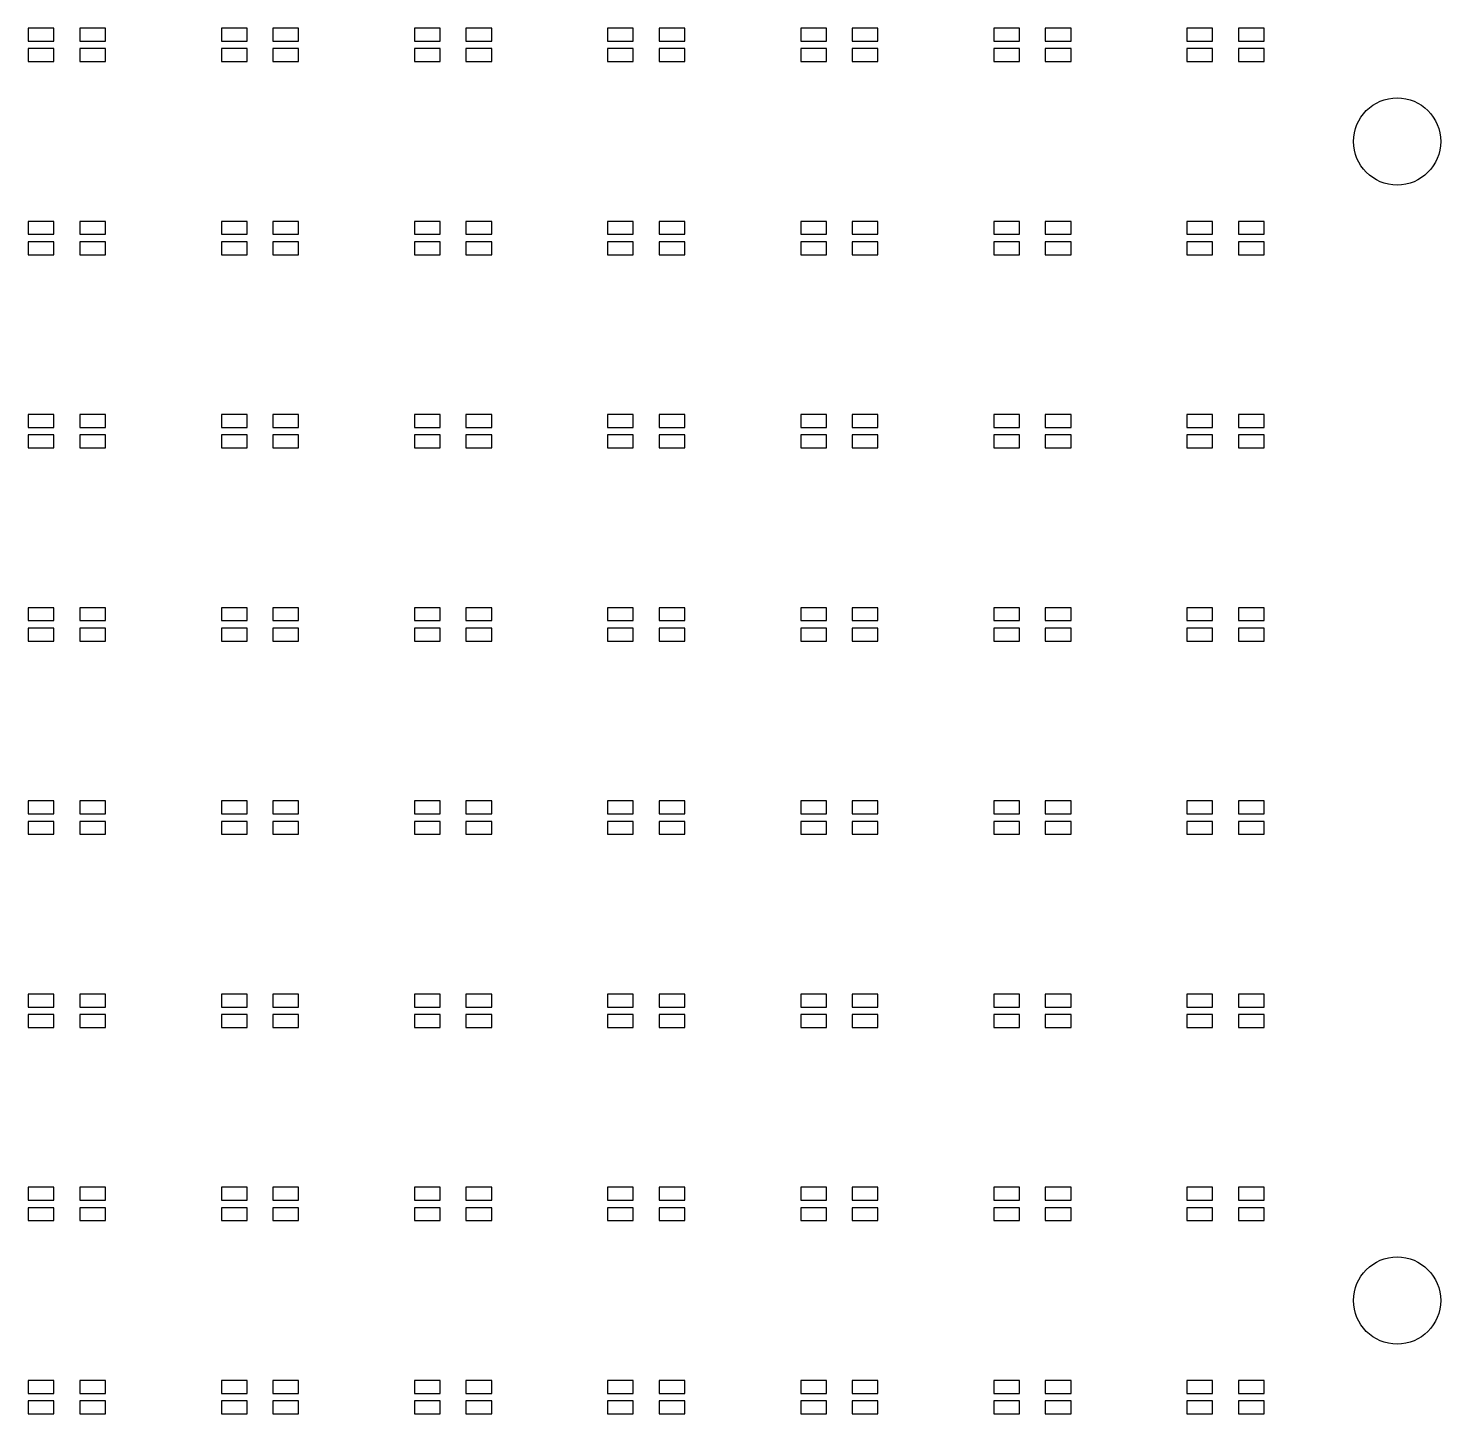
# Model space of a CAD drawing. Extents: x 68 to 209, y -167 to -99.
# Drawn here: x 143.2 to 209, y -163.8 to -99.2 of the extents above; entities that cross this region are included whole.
import ezdxf

# ---------------------------------------------------------------- set-up
doc = ezdxf.new("R2010")
doc.units = 0
doc.header["$MEASUREMENT"] = 0
doc.layers.add('BLACK', color=250, linetype='CONTINUOUS')

msp = doc.modelspace()

# ---------------------------------------------------------------- linework, layer by layer
at = {"layer": 'BLACK'}
for p, q in [((143.2, -99.225), (143.2, -99.825)), ((144.4, -99.225), (143.2, -99.225)), ((144.4, -99.825), (144.4, -99.225)), ((145.6, -99.225), (145.6, -99.825)), ((146.8, -99.225), (145.6, -99.225)), ((146.8, -99.825), (146.8, -99.225)), ((152.2, -99.225), (152.2, -99.825)), ((153.4, -99.225), (152.2, -99.225)), ((153.4, -99.825), (153.4, -99.225)), ((154.6, -99.225), (154.6, -99.825)), ((155.8, -99.225), (154.6, -99.225)), ((155.8, -99.825), (155.8, -99.225)), ((161.2, -99.225), (161.2, -99.825)), ((162.4, -99.225), (161.2, -99.225)), ((162.4, -99.825), (162.4, -99.225)), ((163.6, -99.225), (163.6, -99.825)), ((164.8, -99.225), (163.6, -99.225)), ((164.8, -99.825), (164.8, -99.225)), ((170.2, -99.225), (170.2, -99.825)), ((171.4, -99.225), (170.2, -99.225)), ((171.4, -99.825), (171.4, -99.225)), ((172.6, -99.225), (172.6, -99.825)), ((173.8, -99.225), (172.6, -99.225)), ((173.8, -99.825), (173.8, -99.225)), ((179.2, -99.225), (179.2, -99.825)), ((180.4, -99.225), (179.2, -99.225)), ((180.4, -99.825), (180.4, -99.225)), ((181.6, -99.225), (181.6, -99.825)), ((182.8, -99.225), (181.6, -99.225)), ((182.8, -99.825), (182.8, -99.225)), ((188.2, -99.225), (188.2, -99.825)), ((189.4, -99.225), (188.2, -99.225)), ((189.4, -99.825), (189.4, -99.225)), ((190.6, -99.225), (190.6, -99.825)), ((191.8, -99.225), (190.6, -99.225)), ((191.8, -99.825), (191.8, -99.225)), ((197.2, -99.225), (197.2, -99.825)), ((198.4, -99.225), (197.2, -99.225)), ((198.4, -99.825), (198.4, -99.225)), ((199.6, -99.225), (199.6, -99.825)), ((200.8, -99.225), (199.6, -99.225)), ((200.8, -99.825), (200.8, -99.225)), ((143.2, -99.825), (144.4, -99.825)), ((145.6, -99.825), (146.8, -99.825)), ((152.2, -99.825), (153.4, -99.825)), ((154.6, -99.825), (155.8, -99.825)), ((161.2, -99.825), (162.4, -99.825)), ((163.6, -99.825), (164.8, -99.825)), ((170.2, -99.825), (171.4, -99.825)), ((172.6, -99.825), (173.8, -99.825)), ((179.2, -99.825), (180.4, -99.825)), ((181.6, -99.825), (182.8, -99.825)), ((188.2, -99.825), (189.4, -99.825)), ((190.6, -99.825), (191.8, -99.825)), ((197.2, -99.825), (198.4, -99.825)), ((199.6, -99.825), (200.8, -99.825)), ((143.2, -100.175), (143.2, -100.775)), ((144.4, -100.175), (143.2, -100.175)), ((144.4, -100.775), (144.4, -100.175)), ((145.6, -100.175), (145.6, -100.775)), ((146.8, -100.175), (145.6, -100.175)), ((146.8, -100.775), (146.8, -100.175)), ((152.2, -100.175), (152.2, -100.775)), ((153.4, -100.175), (152.2, -100.175)), ((153.4, -100.775), (153.4, -100.175)), ((154.6, -100.175), (154.6, -100.775)), ((155.8, -100.175), (154.6, -100.175)), ((155.8, -100.775), (155.8, -100.175)), ((161.2, -100.175), (161.2, -100.775)), ((162.4, -100.175), (161.2, -100.175)), ((162.4, -100.775), (162.4, -100.175)), ((163.6, -100.175), (163.6, -100.775)), ((164.8, -100.175), (163.6, -100.175)), ((164.8, -100.775), (164.8, -100.175)), ((170.2, -100.175), (170.2, -100.775)), ((171.4, -100.175), (170.2, -100.175)), ((171.4, -100.775), (171.4, -100.175)), ((172.6, -100.175), (172.6, -100.775)), ((173.8, -100.175), (172.6, -100.175)), ((173.8, -100.775), (173.8, -100.175)), ((179.2, -100.175), (179.2, -100.775)), ((180.4, -100.175), (179.2, -100.175)), ((180.4, -100.775), (180.4, -100.175)), ((181.6, -100.175), (181.6, -100.775)), ((182.8, -100.175), (181.6, -100.175)), ((182.8, -100.775), (182.8, -100.175)), ((188.2, -100.175), (188.2, -100.775)), ((189.4, -100.175), (188.2, -100.175)), ((189.4, -100.775), (189.4, -100.175)), ((190.6, -100.175), (190.6, -100.775)), ((191.8, -100.175), (190.6, -100.175)), ((191.8, -100.775), (191.8, -100.175)), ((197.2, -100.175), (197.2, -100.775)), ((198.4, -100.175), (197.2, -100.175)), ((198.4, -100.775), (198.4, -100.175)), ((199.6, -100.175), (199.6, -100.775)), ((200.8, -100.175), (199.6, -100.175)), ((200.8, -100.775), (200.8, -100.175)), ((143.2, -100.775), (144.4, -100.775)), ((145.6, -100.775), (146.8, -100.775)), ((152.2, -100.775), (153.4, -100.775)), ((154.6, -100.775), (155.8, -100.775)), ((161.2, -100.775), (162.4, -100.775)), ((163.6, -100.775), (164.8, -100.775)), ((170.2, -100.775), (171.4, -100.775)), ((172.6, -100.775), (173.8, -100.775)), ((179.2, -100.775), (180.4, -100.775)), ((181.6, -100.775), (182.8, -100.775)), ((188.2, -100.775), (189.4, -100.775)), ((190.6, -100.775), (191.8, -100.775)), ((197.2, -100.775), (198.4, -100.775)), ((199.6, -100.775), (200.8, -100.775)), ((143.2, -108.225), (143.2, -108.825)), ((144.4, -108.225), (143.2, -108.225)), ((144.4, -108.825), (144.4, -108.225)), ((145.6, -108.225), (145.6, -108.825)), ((146.8, -108.225), (145.6, -108.225)), ((146.8, -108.825), (146.8, -108.225)), ((152.2, -108.225), (152.2, -108.825)), ((153.4, -108.225), (152.2, -108.225)), ((153.4, -108.825), (153.4, -108.225)), ((154.6, -108.225), (154.6, -108.825)), ((155.8, -108.225), (154.6, -108.225)), ((155.8, -108.825), (155.8, -108.225)), ((161.2, -108.225), (161.2, -108.825)), ((162.4, -108.225), (161.2, -108.225)), ((162.4, -108.825), (162.4, -108.225)), ((163.6, -108.225), (163.6, -108.825)), ((164.8, -108.225), (163.6, -108.225)), ((164.8, -108.825), (164.8, -108.225)), ((170.2, -108.225), (170.2, -108.825)), ((171.4, -108.225), (170.2, -108.225)), ((171.4, -108.825), (171.4, -108.225)), ((172.6, -108.225), (172.6, -108.825)), ((173.8, -108.225), (172.6, -108.225)), ((173.8, -108.825), (173.8, -108.225)), ((179.2, -108.225), (179.2, -108.825)), ((180.4, -108.225), (179.2, -108.225)), ((180.4, -108.825), (180.4, -108.225)), ((181.6, -108.225), (181.6, -108.825)), ((182.8, -108.225), (181.6, -108.225)), ((182.8, -108.825), (182.8, -108.225)), ((188.2, -108.225), (188.2, -108.825)), ((189.4, -108.225), (188.2, -108.225)), ((189.4, -108.825), (189.4, -108.225)), ((190.6, -108.225), (190.6, -108.825)), ((191.8, -108.225), (190.6, -108.225)), ((191.8, -108.825), (191.8, -108.225)), ((197.2, -108.225), (197.2, -108.825)), ((198.4, -108.225), (197.2, -108.225)), ((198.4, -108.825), (198.4, -108.225)), ((199.6, -108.225), (199.6, -108.825)), ((200.8, -108.225), (199.6, -108.225)), ((200.8, -108.825), (200.8, -108.225)), ((143.2, -108.825), (144.4, -108.825)), ((143.2, -109.175), (143.2, -109.775)), ((144.4, -109.175), (143.2, -109.175)), ((144.4, -109.775), (144.4, -109.175)), ((145.6, -108.825), (146.8, -108.825)), ((145.6, -109.175), (145.6, -109.775)), ((146.8, -109.175), (145.6, -109.175)), ((146.8, -109.775), (146.8, -109.175)), ((152.2, -108.825), (153.4, -108.825)), ((152.2, -109.175), (152.2, -109.775)), ((153.4, -109.175), (152.2, -109.175)), ((153.4, -109.775), (153.4, -109.175)), ((154.6, -108.825), (155.8, -108.825)), ((154.6, -109.175), (154.6, -109.775)), ((155.8, -109.175), (154.6, -109.175)), ((155.8, -109.775), (155.8, -109.175)), ((161.2, -108.825), (162.4, -108.825)), ((161.2, -109.175), (161.2, -109.775)), ((162.4, -109.175), (161.2, -109.175)), ((162.4, -109.775), (162.4, -109.175)), ((163.6, -108.825), (164.8, -108.825)), ((163.6, -109.175), (163.6, -109.775)), ((164.8, -109.175), (163.6, -109.175)), ((164.8, -109.775), (164.8, -109.175)), ((170.2, -108.825), (171.4, -108.825)), ((170.2, -109.175), (170.2, -109.775)), ((171.4, -109.175), (170.2, -109.175)), ((171.4, -109.775), (171.4, -109.175)), ((172.6, -108.825), (173.8, -108.825)), ((172.6, -109.175), (172.6, -109.775)), ((173.8, -109.175), (172.6, -109.175)), ((173.8, -109.775), (173.8, -109.175)), ((179.2, -108.825), (180.4, -108.825)), ((179.2, -109.175), (179.2, -109.775)), ((180.4, -109.175), (179.2, -109.175)), ((180.4, -109.775), (180.4, -109.175)), ((181.6, -108.825), (182.8, -108.825)), ((181.6, -109.175), (181.6, -109.775)), ((182.8, -109.175), (181.6, -109.175)), ((182.8, -109.775), (182.8, -109.175)), ((188.2, -108.825), (189.4, -108.825)), ((188.2, -109.175), (188.2, -109.775)), ((189.4, -109.175), (188.2, -109.175)), ((189.4, -109.775), (189.4, -109.175)), ((190.6, -108.825), (191.8, -108.825)), ((190.6, -109.175), (190.6, -109.775)), ((191.8, -109.175), (190.6, -109.175)), ((191.8, -109.775), (191.8, -109.175)), ((197.2, -108.825), (198.4, -108.825)), ((197.2, -109.175), (197.2, -109.775)), ((198.4, -109.175), (197.2, -109.175)), ((198.4, -109.775), (198.4, -109.175)), ((199.6, -108.825), (200.8, -108.825)), ((199.6, -109.175), (199.6, -109.775)), ((200.8, -109.175), (199.6, -109.175)), ((200.8, -109.775), (200.8, -109.175)), ((143.2, -109.775), (144.4, -109.775)), ((145.6, -109.775), (146.8, -109.775)), ((152.2, -109.775), (153.4, -109.775)), ((154.6, -109.775), (155.8, -109.775)), ((161.2, -109.775), (162.4, -109.775)), ((163.6, -109.775), (164.8, -109.775)), ((170.2, -109.775), (171.4, -109.775)), ((172.6, -109.775), (173.8, -109.775)), ((179.2, -109.775), (180.4, -109.775)), ((181.6, -109.775), (182.8, -109.775)), ((188.2, -109.775), (189.4, -109.775)), ((190.6, -109.775), (191.8, -109.775)), ((197.2, -109.775), (198.4, -109.775)), ((199.6, -109.775), (200.8, -109.775)), ((143.2, -117.225), (143.2, -117.825)), ((144.4, -117.225), (143.2, -117.225)), ((143.2, -117.825), (144.4, -117.825)), ((144.4, -117.825), (144.4, -117.225)), ((145.6, -117.225), (145.6, -117.825)), ((146.8, -117.225), (145.6, -117.225)), ((145.6, -117.825), (146.8, -117.825)), ((146.8, -117.825), (146.8, -117.225)), ((152.2, -117.225), (152.2, -117.825)), ((153.4, -117.225), (152.2, -117.225)), ((152.2, -117.825), (153.4, -117.825)), ((153.4, -117.825), (153.4, -117.225)), ((154.6, -117.225), (154.6, -117.825)), ((155.8, -117.225), (154.6, -117.225)), ((154.6, -117.825), (155.8, -117.825)), ((155.8, -117.825), (155.8, -117.225)), ((161.2, -117.225), (161.2, -117.825)), ((162.4, -117.225), (161.2, -117.225)), ((161.2, -117.825), (162.4, -117.825)), ((162.4, -117.825), (162.4, -117.225)), ((163.6, -117.225), (163.6, -117.825)), ((164.8, -117.225), (163.6, -117.225)), ((163.6, -117.825), (164.8, -117.825)), ((164.8, -117.825), (164.8, -117.225)), ((170.2, -117.225), (170.2, -117.825)), ((171.4, -117.225), (170.2, -117.225)), ((170.2, -117.825), (171.4, -117.825)), ((171.4, -117.825), (171.4, -117.225)), ((172.6, -117.225), (172.6, -117.825)), ((173.8, -117.225), (172.6, -117.225)), ((172.6, -117.825), (173.8, -117.825)), ((173.8, -117.825), (173.8, -117.225)), ((179.2, -117.225), (179.2, -117.825)), ((180.4, -117.225), (179.2, -117.225)), ((179.2, -117.825), (180.4, -117.825)), ((180.4, -117.825), (180.4, -117.225)), ((181.6, -117.225), (181.6, -117.825)), ((182.8, -117.225), (181.6, -117.225)), ((181.6, -117.825), (182.8, -117.825)), ((182.8, -117.825), (182.8, -117.225)), ((188.2, -117.225), (188.2, -117.825)), ((189.4, -117.225), (188.2, -117.225)), ((188.2, -117.825), (189.4, -117.825)), ((189.4, -117.825), (189.4, -117.225)), ((190.6, -117.225), (190.6, -117.825)), ((191.8, -117.225), (190.6, -117.225)), ((190.6, -117.825), (191.8, -117.825)), ((191.8, -117.825), (191.8, -117.225)), ((197.2, -117.225), (197.2, -117.825)), ((198.4, -117.225), (197.2, -117.225)), ((197.2, -117.825), (198.4, -117.825)), ((198.4, -117.825), (198.4, -117.225)), ((199.6, -117.225), (199.6, -117.825)), ((200.8, -117.225), (199.6, -117.225)), ((199.6, -117.825), (200.8, -117.825)), ((200.8, -117.825), (200.8, -117.225)), ((143.2, -118.175), (143.2, -118.775)), ((144.4, -118.175), (143.2, -118.175)), ((144.4, -118.775), (144.4, -118.175)), ((145.6, -118.175), (145.6, -118.775)), ((146.8, -118.175), (145.6, -118.175)), ((146.8, -118.775), (146.8, -118.175)), ((152.2, -118.175), (152.2, -118.775)), ((153.4, -118.175), (152.2, -118.175)), ((153.4, -118.775), (153.4, -118.175)), ((154.6, -118.175), (154.6, -118.775)), ((155.8, -118.175), (154.6, -118.175)), ((155.8, -118.775), (155.8, -118.175)), ((161.2, -118.175), (161.2, -118.775)), ((162.4, -118.175), (161.2, -118.175)), ((162.4, -118.775), (162.4, -118.175)), ((163.6, -118.175), (163.6, -118.775)), ((164.8, -118.175), (163.6, -118.175)), ((164.8, -118.775), (164.8, -118.175)), ((170.2, -118.175), (170.2, -118.775)), ((171.4, -118.175), (170.2, -118.175)), ((171.4, -118.775), (171.4, -118.175)), ((172.6, -118.175), (172.6, -118.775)), ((173.8, -118.175), (172.6, -118.175)), ((173.8, -118.775), (173.8, -118.175)), ((179.2, -118.175), (179.2, -118.775)), ((180.4, -118.175), (179.2, -118.175)), ((180.4, -118.775), (180.4, -118.175)), ((181.6, -118.175), (181.6, -118.775)), ((182.8, -118.175), (181.6, -118.175)), ((182.8, -118.775), (182.8, -118.175)), ((188.2, -118.175), (188.2, -118.775)), ((189.4, -118.175), (188.2, -118.175)), ((189.4, -118.775), (189.4, -118.175)), ((190.6, -118.175), (190.6, -118.775)), ((191.8, -118.175), (190.6, -118.175)), ((191.8, -118.775), (191.8, -118.175)), ((197.2, -118.175), (197.2, -118.775)), ((198.4, -118.175), (197.2, -118.175)), ((198.4, -118.775), (198.4, -118.175)), ((199.6, -118.175), (199.6, -118.775)), ((200.8, -118.175), (199.6, -118.175)), ((200.8, -118.775), (200.8, -118.175)), ((143.2, -118.775), (144.4, -118.775)), ((145.6, -118.775), (146.8, -118.775)), ((152.2, -118.775), (153.4, -118.775)), ((154.6, -118.775), (155.8, -118.775)), ((161.2, -118.775), (162.4, -118.775)), ((163.6, -118.775), (164.8, -118.775)), ((170.2, -118.775), (171.4, -118.775)), ((172.6, -118.775), (173.8, -118.775)), ((179.2, -118.775), (180.4, -118.775)), ((181.6, -118.775), (182.8, -118.775)), ((188.2, -118.775), (189.4, -118.775)), ((190.6, -118.775), (191.8, -118.775)), ((197.2, -118.775), (198.4, -118.775)), ((199.6, -118.775), (200.8, -118.775)), ((143.2, -126.225), (143.2, -126.825)), ((144.4, -126.225), (143.2, -126.225)), ((144.4, -126.825), (144.4, -126.225)), ((145.6, -126.225), (145.6, -126.825)), ((146.8, -126.225), (145.6, -126.225)), ((146.8, -126.825), (146.8, -126.225)), ((152.2, -126.225), (152.2, -126.825)), ((153.4, -126.225), (152.2, -126.225)), ((153.4, -126.825), (153.4, -126.225)), ((154.6, -126.225), (154.6, -126.825)), ((155.8, -126.225), (154.6, -126.225)), ((155.8, -126.825), (155.8, -126.225)), ((161.2, -126.225), (161.2, -126.825)), ((162.4, -126.225), (161.2, -126.225)), ((162.4, -126.825), (162.4, -126.225)), ((163.6, -126.225), (163.6, -126.825)), ((164.8, -126.225), (163.6, -126.225)), ((164.8, -126.825), (164.8, -126.225)), ((170.2, -126.225), (170.2, -126.825)), ((171.4, -126.225), (170.2, -126.225)), ((171.4, -126.825), (171.4, -126.225)), ((172.6, -126.225), (172.6, -126.825)), ((173.8, -126.225), (172.6, -126.225)), ((173.8, -126.825), (173.8, -126.225)), ((179.2, -126.225), (179.2, -126.825)), ((180.4, -126.225), (179.2, -126.225)), ((180.4, -126.825), (180.4, -126.225)), ((181.6, -126.225), (181.6, -126.825)), ((182.8, -126.225), (181.6, -126.225)), ((182.8, -126.825), (182.8, -126.225)), ((188.2, -126.225), (188.2, -126.825)), ((189.4, -126.225), (188.2, -126.225)), ((189.4, -126.825), (189.4, -126.225)), ((190.6, -126.225), (190.6, -126.825)), ((191.8, -126.225), (190.6, -126.225)), ((191.8, -126.825), (191.8, -126.225)), ((197.2, -126.225), (197.2, -126.825)), ((198.4, -126.225), (197.2, -126.225)), ((198.4, -126.825), (198.4, -126.225)), ((199.6, -126.225), (199.6, -126.825)), ((200.8, -126.225), (199.6, -126.225)), ((200.8, -126.825), (200.8, -126.225)), ((143.2, -126.825), (144.4, -126.825)), ((145.6, -126.825), (146.8, -126.825)), ((152.2, -126.825), (153.4, -126.825)), ((154.6, -126.825), (155.8, -126.825)), ((161.2, -126.825), (162.4, -126.825)), ((163.6, -126.825), (164.8, -126.825)), ((170.2, -126.825), (171.4, -126.825)), ((172.6, -126.825), (173.8, -126.825)), ((179.2, -126.825), (180.4, -126.825)), ((181.6, -126.825), (182.8, -126.825)), ((188.2, -126.825), (189.4, -126.825)), ((190.6, -126.825), (191.8, -126.825)), ((197.2, -126.825), (198.4, -126.825)), ((199.6, -126.825), (200.8, -126.825)), ((143.2, -127.175), (143.2, -127.775)), ((144.4, -127.175), (143.2, -127.175)), ((144.4, -127.775), (144.4, -127.175)), ((145.6, -127.175), (145.6, -127.775)), ((146.8, -127.175), (145.6, -127.175)), ((146.8, -127.775), (146.8, -127.175)), ((152.2, -127.175), (152.2, -127.775)), ((153.4, -127.175), (152.2, -127.175)), ((153.4, -127.775), (153.4, -127.175)), ((154.6, -127.175), (154.6, -127.775)), ((155.8, -127.175), (154.6, -127.175)), ((155.8, -127.775), (155.8, -127.175)), ((161.2, -127.175), (161.2, -127.775)), ((162.4, -127.175), (161.2, -127.175)), ((162.4, -127.775), (162.4, -127.175)), ((163.6, -127.175), (163.6, -127.775)), ((164.8, -127.175), (163.6, -127.175)), ((164.8, -127.775), (164.8, -127.175)), ((170.2, -127.175), (170.2, -127.775)), ((171.4, -127.175), (170.2, -127.175)), ((171.4, -127.775), (171.4, -127.175)), ((172.6, -127.175), (172.6, -127.775)), ((173.8, -127.175), (172.6, -127.175)), ((173.8, -127.775), (173.8, -127.175)), ((179.2, -127.175), (179.2, -127.775)), ((180.4, -127.175), (179.2, -127.175)), ((180.4, -127.775), (180.4, -127.175)), ((181.6, -127.175), (181.6, -127.775)), ((182.8, -127.175), (181.6, -127.175)), ((182.8, -127.775), (182.8, -127.175)), ((188.2, -127.175), (188.2, -127.775)), ((189.4, -127.175), (188.2, -127.175)), ((189.4, -127.775), (189.4, -127.175)), ((190.6, -127.175), (190.6, -127.775)), ((191.8, -127.175), (190.6, -127.175)), ((191.8, -127.775), (191.8, -127.175)), ((197.2, -127.175), (197.2, -127.775)), ((198.4, -127.175), (197.2, -127.175)), ((198.4, -127.775), (198.4, -127.175)), ((199.6, -127.175), (199.6, -127.775)), ((200.8, -127.175), (199.6, -127.175)), ((200.8, -127.775), (200.8, -127.175)), ((143.2, -127.775), (144.4, -127.775)), ((145.6, -127.775), (146.8, -127.775)), ((152.2, -127.775), (153.4, -127.775)), ((154.6, -127.775), (155.8, -127.775)), ((161.2, -127.775), (162.4, -127.775)), ((163.6, -127.775), (164.8, -127.775)), ((170.2, -127.775), (171.4, -127.775)), ((172.6, -127.775), (173.8, -127.775)), ((179.2, -127.775), (180.4, -127.775)), ((181.6, -127.775), (182.8, -127.775)), ((188.2, -127.775), (189.4, -127.775)), ((190.6, -127.775), (191.8, -127.775)), ((197.2, -127.775), (198.4, -127.775)), ((199.6, -127.775), (200.8, -127.775)), ((143.2, -135.225), (143.2, -135.825)), ((144.4, -135.225), (143.2, -135.225)), ((144.4, -135.825), (144.4, -135.225)), ((145.6, -135.225), (145.6, -135.825)), ((146.8, -135.225), (145.6, -135.225)), ((146.8, -135.825), (146.8, -135.225)), ((152.2, -135.225), (152.2, -135.825)), ((153.4, -135.225), (152.2, -135.225)), ((153.4, -135.825), (153.4, -135.225)), ((154.6, -135.225), (154.6, -135.825)), ((155.8, -135.225), (154.6, -135.225)), ((155.8, -135.825), (155.8, -135.225)), ((161.2, -135.225), (161.2, -135.825)), ((162.4, -135.225), (161.2, -135.225)), ((162.4, -135.825), (162.4, -135.225)), ((163.6, -135.225), (163.6, -135.825)), ((164.8, -135.225), (163.6, -135.225)), ((164.8, -135.825), (164.8, -135.225)), ((170.2, -135.225), (170.2, -135.825)), ((171.4, -135.225), (170.2, -135.225)), ((171.4, -135.825), (171.4, -135.225)), ((172.6, -135.225), (172.6, -135.825)), ((173.8, -135.225), (172.6, -135.225)), ((173.8, -135.825), (173.8, -135.225)), ((179.2, -135.225), (179.2, -135.825)), ((180.4, -135.225), (179.2, -135.225)), ((180.4, -135.825), (180.4, -135.225)), ((181.6, -135.225), (181.6, -135.825)), ((182.8, -135.225), (181.6, -135.225)), ((182.8, -135.825), (182.8, -135.225)), ((188.2, -135.225), (188.2, -135.825)), ((189.4, -135.225), (188.2, -135.225)), ((189.4, -135.825), (189.4, -135.225)), ((190.6, -135.225), (190.6, -135.825)), ((191.8, -135.225), (190.6, -135.225)), ((191.8, -135.825), (191.8, -135.225)), ((197.2, -135.225), (197.2, -135.825)), ((198.4, -135.225), (197.2, -135.225)), ((198.4, -135.825), (198.4, -135.225)), ((199.6, -135.225), (199.6, -135.825)), ((200.8, -135.225), (199.6, -135.225)), ((200.8, -135.825), (200.8, -135.225)), ((143.2, -135.825), (144.4, -135.825)), ((143.2, -136.175), (143.2, -136.775)), ((144.4, -136.175), (143.2, -136.175)), ((144.4, -136.775), (144.4, -136.175)), ((145.6, -135.825), (146.8, -135.825)), ((145.6, -136.175), (145.6, -136.775)), ((146.8, -136.175), (145.6, -136.175)), ((146.8, -136.775), (146.8, -136.175)), ((152.2, -135.825), (153.4, -135.825)), ((152.2, -136.175), (152.2, -136.775)), ((153.4, -136.175), (152.2, -136.175)), ((153.4, -136.775), (153.4, -136.175)), ((154.6, -135.825), (155.8, -135.825)), ((154.6, -136.175), (154.6, -136.775)), ((155.8, -136.175), (154.6, -136.175)), ((155.8, -136.775), (155.8, -136.175)), ((161.2, -135.825), (162.4, -135.825)), ((161.2, -136.175), (161.2, -136.775)), ((162.4, -136.175), (161.2, -136.175)), ((162.4, -136.775), (162.4, -136.175)), ((163.6, -135.825), (164.8, -135.825)), ((163.6, -136.175), (163.6, -136.775)), ((164.8, -136.175), (163.6, -136.175)), ((164.8, -136.775), (164.8, -136.175)), ((170.2, -135.825), (171.4, -135.825)), ((170.2, -136.175), (170.2, -136.775)), ((171.4, -136.175), (170.2, -136.175)), ((171.4, -136.775), (171.4, -136.175)), ((172.6, -135.825), (173.8, -135.825)), ((172.6, -136.175), (172.6, -136.775)), ((173.8, -136.175), (172.6, -136.175)), ((173.8, -136.775), (173.8, -136.175)), ((179.2, -135.825), (180.4, -135.825)), ((179.2, -136.175), (179.2, -136.775)), ((180.4, -136.175), (179.2, -136.175)), ((180.4, -136.775), (180.4, -136.175)), ((181.6, -135.825), (182.8, -135.825)), ((181.6, -136.175), (181.6, -136.775)), ((182.8, -136.175), (181.6, -136.175)), ((182.8, -136.775), (182.8, -136.175)), ((188.2, -135.825), (189.4, -135.825)), ((188.2, -136.175), (188.2, -136.775)), ((189.4, -136.175), (188.2, -136.175)), ((189.4, -136.775), (189.4, -136.175)), ((190.6, -135.825), (191.8, -135.825)), ((190.6, -136.175), (190.6, -136.775)), ((191.8, -136.175), (190.6, -136.175)), ((191.8, -136.775), (191.8, -136.175)), ((197.2, -135.825), (198.4, -135.825)), ((197.2, -136.175), (197.2, -136.775)), ((198.4, -136.175), (197.2, -136.175)), ((198.4, -136.775), (198.4, -136.175)), ((199.6, -135.825), (200.8, -135.825)), ((199.6, -136.175), (199.6, -136.775)), ((200.8, -136.175), (199.6, -136.175)), ((200.8, -136.775), (200.8, -136.175)), ((143.2, -136.775), (144.4, -136.775)), ((145.6, -136.775), (146.8, -136.775)), ((152.2, -136.775), (153.4, -136.775)), ((154.6, -136.775), (155.8, -136.775)), ((161.2, -136.775), (162.4, -136.775)), ((163.6, -136.775), (164.8, -136.775)), ((170.2, -136.775), (171.4, -136.775)), ((172.6, -136.775), (173.8, -136.775)), ((179.2, -136.775), (180.4, -136.775)), ((181.6, -136.775), (182.8, -136.775)), ((188.2, -136.775), (189.4, -136.775)), ((190.6, -136.775), (191.8, -136.775)), ((197.2, -136.775), (198.4, -136.775)), ((199.6, -136.775), (200.8, -136.775)), ((143.2, -144.225), (143.2, -144.825)), ((144.4, -144.225), (143.2, -144.225)), ((143.2, -144.825), (144.4, -144.825)), ((144.4, -144.825), (144.4, -144.225)), ((145.6, -144.225), (145.6, -144.825)), ((146.8, -144.225), (145.6, -144.225)), ((145.6, -144.825), (146.8, -144.825)), ((146.8, -144.825), (146.8, -144.225)), ((152.2, -144.225), (152.2, -144.825)), ((153.4, -144.225), (152.2, -144.225)), ((152.2, -144.825), (153.4, -144.825)), ((153.4, -144.825), (153.4, -144.225)), ((154.6, -144.225), (154.6, -144.825)), ((155.8, -144.225), (154.6, -144.225)), ((154.6, -144.825), (155.8, -144.825)), ((155.8, -144.825), (155.8, -144.225)), ((161.2, -144.225), (161.2, -144.825)), ((162.4, -144.225), (161.2, -144.225)), ((161.2, -144.825), (162.4, -144.825)), ((162.4, -144.825), (162.4, -144.225)), ((163.6, -144.225), (163.6, -144.825)), ((164.8, -144.225), (163.6, -144.225)), ((163.6, -144.825), (164.8, -144.825)), ((164.8, -144.825), (164.8, -144.225)), ((170.2, -144.225), (170.2, -144.825)), ((171.4, -144.225), (170.2, -144.225)), ((170.2, -144.825), (171.4, -144.825)), ((171.4, -144.825), (171.4, -144.225)), ((172.6, -144.225), (172.6, -144.825)), ((173.8, -144.225), (172.6, -144.225)), ((172.6, -144.825), (173.8, -144.825)), ((173.8, -144.825), (173.8, -144.225)), ((179.2, -144.225), (179.2, -144.825)), ((180.4, -144.225), (179.2, -144.225)), ((179.2, -144.825), (180.4, -144.825)), ((180.4, -144.825), (180.4, -144.225)), ((181.6, -144.225), (181.6, -144.825)), ((182.8, -144.225), (181.6, -144.225)), ((181.6, -144.825), (182.8, -144.825)), ((182.8, -144.825), (182.8, -144.225)), ((188.2, -144.225), (188.2, -144.825)), ((189.4, -144.225), (188.2, -144.225)), ((188.2, -144.825), (189.4, -144.825)), ((189.4, -144.825), (189.4, -144.225)), ((190.6, -144.225), (190.6, -144.825)), ((191.8, -144.225), (190.6, -144.225)), ((190.6, -144.825), (191.8, -144.825)), ((191.8, -144.825), (191.8, -144.225)), ((197.2, -144.225), (197.2, -144.825)), ((198.4, -144.225), (197.2, -144.225)), ((197.2, -144.825), (198.4, -144.825)), ((198.4, -144.825), (198.4, -144.225)), ((199.6, -144.225), (199.6, -144.825)), ((200.8, -144.225), (199.6, -144.225)), ((199.6, -144.825), (200.8, -144.825)), ((200.8, -144.825), (200.8, -144.225)), ((143.2, -145.175), (143.2, -145.775)), ((144.4, -145.175), (143.2, -145.175)), ((144.4, -145.775), (144.4, -145.175)), ((145.6, -145.175), (145.6, -145.775)), ((146.8, -145.175), (145.6, -145.175)), ((146.8, -145.775), (146.8, -145.175)), ((152.2, -145.175), (152.2, -145.775)), ((153.4, -145.175), (152.2, -145.175)), ((153.4, -145.775), (153.4, -145.175)), ((154.6, -145.175), (154.6, -145.775)), ((155.8, -145.175), (154.6, -145.175)), ((155.8, -145.775), (155.8, -145.175)), ((161.2, -145.175), (161.2, -145.775)), ((162.4, -145.175), (161.2, -145.175)), ((162.4, -145.775), (162.4, -145.175)), ((163.6, -145.175), (163.6, -145.775)), ((164.8, -145.175), (163.6, -145.175)), ((164.8, -145.775), (164.8, -145.175)), ((170.2, -145.175), (170.2, -145.775)), ((171.4, -145.175), (170.2, -145.175)), ((171.4, -145.775), (171.4, -145.175)), ((172.6, -145.175), (172.6, -145.775)), ((173.8, -145.175), (172.6, -145.175)), ((173.8, -145.775), (173.8, -145.175)), ((179.2, -145.175), (179.2, -145.775)), ((180.4, -145.175), (179.2, -145.175)), ((180.4, -145.775), (180.4, -145.175)), ((181.6, -145.175), (181.6, -145.775)), ((182.8, -145.175), (181.6, -145.175)), ((182.8, -145.775), (182.8, -145.175)), ((188.2, -145.175), (188.2, -145.775)), ((189.4, -145.175), (188.2, -145.175)), ((189.4, -145.775), (189.4, -145.175)), ((190.6, -145.175), (190.6, -145.775)), ((191.8, -145.175), (190.6, -145.175)), ((191.8, -145.775), (191.8, -145.175)), ((197.2, -145.175), (197.2, -145.775)), ((198.4, -145.175), (197.2, -145.175)), ((198.4, -145.775), (198.4, -145.175)), ((199.6, -145.175), (199.6, -145.775)), ((200.8, -145.175), (199.6, -145.175)), ((200.8, -145.775), (200.8, -145.175)), ((143.2, -145.775), (144.4, -145.775)), ((145.6, -145.775), (146.8, -145.775)), ((152.2, -145.775), (153.4, -145.775)), ((154.6, -145.775), (155.8, -145.775)), ((161.2, -145.775), (162.4, -145.775)), ((163.6, -145.775), (164.8, -145.775)), ((170.2, -145.775), (171.4, -145.775)), ((172.6, -145.775), (173.8, -145.775)), ((179.2, -145.775), (180.4, -145.775)), ((181.6, -145.775), (182.8, -145.775)), ((188.2, -145.775), (189.4, -145.775)), ((190.6, -145.775), (191.8, -145.775)), ((197.2, -145.775), (198.4, -145.775)), ((199.6, -145.775), (200.8, -145.775)), ((143.2, -153.225), (143.2, -153.825)), ((144.4, -153.225), (143.2, -153.225)), ((144.4, -153.825), (144.4, -153.225)), ((145.6, -153.225), (145.6, -153.825)), ((146.8, -153.225), (145.6, -153.225)), ((146.8, -153.825), (146.8, -153.225)), ((152.2, -153.225), (152.2, -153.825)), ((153.4, -153.225), (152.2, -153.225)), ((153.4, -153.825), (153.4, -153.225)), ((154.6, -153.225), (154.6, -153.825)), ((155.8, -153.225), (154.6, -153.225)), ((155.8, -153.825), (155.8, -153.225)), ((161.2, -153.225), (161.2, -153.825)), ((162.4, -153.225), (161.2, -153.225)), ((162.4, -153.825), (162.4, -153.225)), ((163.6, -153.225), (163.6, -153.825)), ((164.8, -153.225), (163.6, -153.225)), ((164.8, -153.825), (164.8, -153.225)), ((170.2, -153.225), (170.2, -153.825)), ((171.4, -153.225), (170.2, -153.225)), ((171.4, -153.825), (171.4, -153.225)), ((172.6, -153.225), (172.6, -153.825)), ((173.8, -153.225), (172.6, -153.225)), ((173.8, -153.825), (173.8, -153.225)), ((179.2, -153.225), (179.2, -153.825)), ((180.4, -153.225), (179.2, -153.225)), ((180.4, -153.825), (180.4, -153.225)), ((181.6, -153.225), (181.6, -153.825)), ((182.8, -153.225), (181.6, -153.225)), ((182.8, -153.825), (182.8, -153.225)), ((188.2, -153.225), (188.2, -153.825)), ((189.4, -153.225), (188.2, -153.225)), ((189.4, -153.825), (189.4, -153.225)), ((190.6, -153.225), (190.6, -153.825)), ((191.8, -153.225), (190.6, -153.225)), ((191.8, -153.825), (191.8, -153.225)), ((197.2, -153.225), (197.2, -153.825)), ((198.4, -153.225), (197.2, -153.225)), ((198.4, -153.825), (198.4, -153.225)), ((199.6, -153.225), (199.6, -153.825)), ((200.8, -153.225), (199.6, -153.225)), ((200.8, -153.825), (200.8, -153.225)), ((143.2, -153.825), (144.4, -153.825)), ((145.6, -153.825), (146.8, -153.825)), ((152.2, -153.825), (153.4, -153.825)), ((154.6, -153.825), (155.8, -153.825)), ((161.2, -153.825), (162.4, -153.825)), ((163.6, -153.825), (164.8, -153.825)), ((170.2, -153.825), (171.4, -153.825)), ((172.6, -153.825), (173.8, -153.825)), ((179.2, -153.825), (180.4, -153.825)), ((181.6, -153.825), (182.8, -153.825)), ((188.2, -153.825), (189.4, -153.825)), ((190.6, -153.825), (191.8, -153.825)), ((197.2, -153.825), (198.4, -153.825)), ((199.6, -153.825), (200.8, -153.825)), ((143.2, -154.175), (143.2, -154.775)), ((144.4, -154.175), (143.2, -154.175)), ((144.4, -154.775), (144.4, -154.175)), ((145.6, -154.175), (145.6, -154.775)), ((146.8, -154.175), (145.6, -154.175)), ((146.8, -154.775), (146.8, -154.175)), ((152.2, -154.175), (152.2, -154.775)), ((153.4, -154.175), (152.2, -154.175)), ((153.4, -154.775), (153.4, -154.175)), ((154.6, -154.175), (154.6, -154.775)), ((155.8, -154.175), (154.6, -154.175)), ((155.8, -154.775), (155.8, -154.175)), ((161.2, -154.175), (161.2, -154.775)), ((162.4, -154.175), (161.2, -154.175)), ((162.4, -154.775), (162.4, -154.175)), ((163.6, -154.175), (163.6, -154.775)), ((164.8, -154.175), (163.6, -154.175)), ((164.8, -154.775), (164.8, -154.175)), ((170.2, -154.175), (170.2, -154.775)), ((171.4, -154.175), (170.2, -154.175)), ((171.4, -154.775), (171.4, -154.175)), ((172.6, -154.175), (172.6, -154.775)), ((173.8, -154.175), (172.6, -154.175)), ((173.8, -154.775), (173.8, -154.175)), ((179.2, -154.175), (179.2, -154.775)), ((180.4, -154.175), (179.2, -154.175)), ((180.4, -154.775), (180.4, -154.175)), ((181.6, -154.175), (181.6, -154.775)), ((182.8, -154.175), (181.6, -154.175)), ((182.8, -154.775), (182.8, -154.175)), ((188.2, -154.175), (188.2, -154.775)), ((189.4, -154.175), (188.2, -154.175)), ((189.4, -154.775), (189.4, -154.175)), ((190.6, -154.175), (190.6, -154.775)), ((191.8, -154.175), (190.6, -154.175)), ((191.8, -154.775), (191.8, -154.175)), ((197.2, -154.175), (197.2, -154.775)), ((198.4, -154.175), (197.2, -154.175)), ((198.4, -154.775), (198.4, -154.175)), ((199.6, -154.175), (199.6, -154.775)), ((200.8, -154.175), (199.6, -154.175)), ((200.8, -154.775), (200.8, -154.175)), ((143.2, -154.775), (144.4, -154.775)), ((145.6, -154.775), (146.8, -154.775)), ((152.2, -154.775), (153.4, -154.775)), ((154.6, -154.775), (155.8, -154.775)), ((161.2, -154.775), (162.4, -154.775)), ((163.6, -154.775), (164.8, -154.775)), ((170.2, -154.775), (171.4, -154.775)), ((172.6, -154.775), (173.8, -154.775)), ((179.2, -154.775), (180.4, -154.775)), ((181.6, -154.775), (182.8, -154.775)), ((188.2, -154.775), (189.4, -154.775)), ((190.6, -154.775), (191.8, -154.775)), ((197.2, -154.775), (198.4, -154.775)), ((199.6, -154.775), (200.8, -154.775)), ((143.2, -162.225), (143.2, -162.825)), ((144.4, -162.225), (143.2, -162.225)), ((144.4, -162.825), (144.4, -162.225)), ((145.6, -162.225), (145.6, -162.825)), ((146.8, -162.225), (145.6, -162.225)), ((146.8, -162.825), (146.8, -162.225)), ((152.2, -162.225), (152.2, -162.825)), ((153.4, -162.225), (152.2, -162.225)), ((153.4, -162.825), (153.4, -162.225)), ((154.6, -162.225), (154.6, -162.825)), ((155.8, -162.225), (154.6, -162.225)), ((155.8, -162.825), (155.8, -162.225)), ((161.2, -162.225), (161.2, -162.825)), ((162.4, -162.225), (161.2, -162.225)), ((162.4, -162.825), (162.4, -162.225)), ((163.6, -162.225), (163.6, -162.825)), ((164.8, -162.225), (163.6, -162.225)), ((164.8, -162.825), (164.8, -162.225)), ((170.2, -162.225), (170.2, -162.825)), ((171.4, -162.225), (170.2, -162.225)), ((171.4, -162.825), (171.4, -162.225)), ((172.6, -162.225), (172.6, -162.825)), ((173.8, -162.225), (172.6, -162.225)), ((173.8, -162.825), (173.8, -162.225)), ((179.2, -162.225), (179.2, -162.825)), ((180.4, -162.225), (179.2, -162.225)), ((180.4, -162.825), (180.4, -162.225)), ((181.6, -162.225), (181.6, -162.825)), ((182.8, -162.225), (181.6, -162.225)), ((182.8, -162.825), (182.8, -162.225)), ((188.2, -162.225), (188.2, -162.825)), ((189.4, -162.225), (188.2, -162.225)), ((189.4, -162.825), (189.4, -162.225)), ((190.6, -162.225), (190.6, -162.825)), ((191.8, -162.225), (190.6, -162.225)), ((191.8, -162.825), (191.8, -162.225)), ((197.2, -162.225), (197.2, -162.825)), ((198.4, -162.225), (197.2, -162.225)), ((198.4, -162.825), (198.4, -162.225)), ((199.6, -162.225), (199.6, -162.825)), ((200.8, -162.225), (199.6, -162.225)), ((200.8, -162.825), (200.8, -162.225)), ((143.2, -162.825), (144.4, -162.825)), ((143.2, -163.175), (143.2, -163.775)), ((144.4, -163.175), (143.2, -163.175)), ((144.4, -163.775), (144.4, -163.175)), ((145.6, -162.825), (146.8, -162.825)), ((145.6, -163.175), (145.6, -163.775)), ((146.8, -163.175), (145.6, -163.175)), ((146.8, -163.775), (146.8, -163.175)), ((152.2, -162.825), (153.4, -162.825)), ((152.2, -163.175), (152.2, -163.775)), ((153.4, -163.175), (152.2, -163.175)), ((153.4, -163.775), (153.4, -163.175)), ((154.6, -162.825), (155.8, -162.825)), ((154.6, -163.175), (154.6, -163.775)), ((155.8, -163.175), (154.6, -163.175)), ((155.8, -163.775), (155.8, -163.175)), ((161.2, -162.825), (162.4, -162.825)), ((161.2, -163.175), (161.2, -163.775)), ((162.4, -163.175), (161.2, -163.175)), ((162.4, -163.775), (162.4, -163.175)), ((163.6, -162.825), (164.8, -162.825)), ((163.6, -163.175), (163.6, -163.775)), ((164.8, -163.175), (163.6, -163.175)), ((164.8, -163.775), (164.8, -163.175)), ((170.2, -162.825), (171.4, -162.825)), ((170.2, -163.175), (170.2, -163.775)), ((171.4, -163.175), (170.2, -163.175)), ((171.4, -163.775), (171.4, -163.175)), ((172.6, -162.825), (173.8, -162.825)), ((172.6, -163.175), (172.6, -163.775)), ((173.8, -163.175), (172.6, -163.175)), ((173.8, -163.775), (173.8, -163.175)), ((179.2, -162.825), (180.4, -162.825)), ((179.2, -163.175), (179.2, -163.775)), ((180.4, -163.175), (179.2, -163.175)), ((180.4, -163.775), (180.4, -163.175)), ((181.6, -162.825), (182.8, -162.825)), ((181.6, -163.175), (181.6, -163.775)), ((182.8, -163.175), (181.6, -163.175)), ((182.8, -163.775), (182.8, -163.175)), ((188.2, -162.825), (189.4, -162.825)), ((188.2, -163.175), (188.2, -163.775)), ((189.4, -163.175), (188.2, -163.175)), ((189.4, -163.775), (189.4, -163.175)), ((190.6, -162.825), (191.8, -162.825)), ((190.6, -163.175), (190.6, -163.775)), ((191.8, -163.175), (190.6, -163.175)), ((191.8, -163.775), (191.8, -163.175)), ((197.2, -162.825), (198.4, -162.825)), ((197.2, -163.175), (197.2, -163.775)), ((198.4, -163.175), (197.2, -163.175)), ((198.4, -163.775), (198.4, -163.175)), ((199.6, -162.825), (200.8, -162.825)), ((199.6, -163.175), (199.6, -163.775)), ((200.8, -163.175), (199.6, -163.175)), ((200.8, -163.775), (200.8, -163.175)), ((143.2, -163.775), (144.4, -163.775)), ((145.6, -163.775), (146.8, -163.775)), ((152.2, -163.775), (153.4, -163.775)), ((154.6, -163.775), (155.8, -163.775)), ((161.2, -163.775), (162.4, -163.775)), ((163.6, -163.775), (164.8, -163.775)), ((170.2, -163.775), (171.4, -163.775)), ((172.6, -163.775), (173.8, -163.775)), ((179.2, -163.775), (180.4, -163.775)), ((181.6, -163.775), (182.8, -163.775)), ((188.2, -163.775), (189.4, -163.775)), ((190.6, -163.775), (191.8, -163.775)), ((197.2, -163.775), (198.4, -163.775)), ((199.6, -163.775), (200.8, -163.775))]:
    msp.add_line(p, q, dxfattribs=at)
for centre in [(207, -104.5), (207, -158.5)]:
    msp.add_circle(centre, 2.032, dxfattribs=at)

doc.saveas('drawing.dxf')
